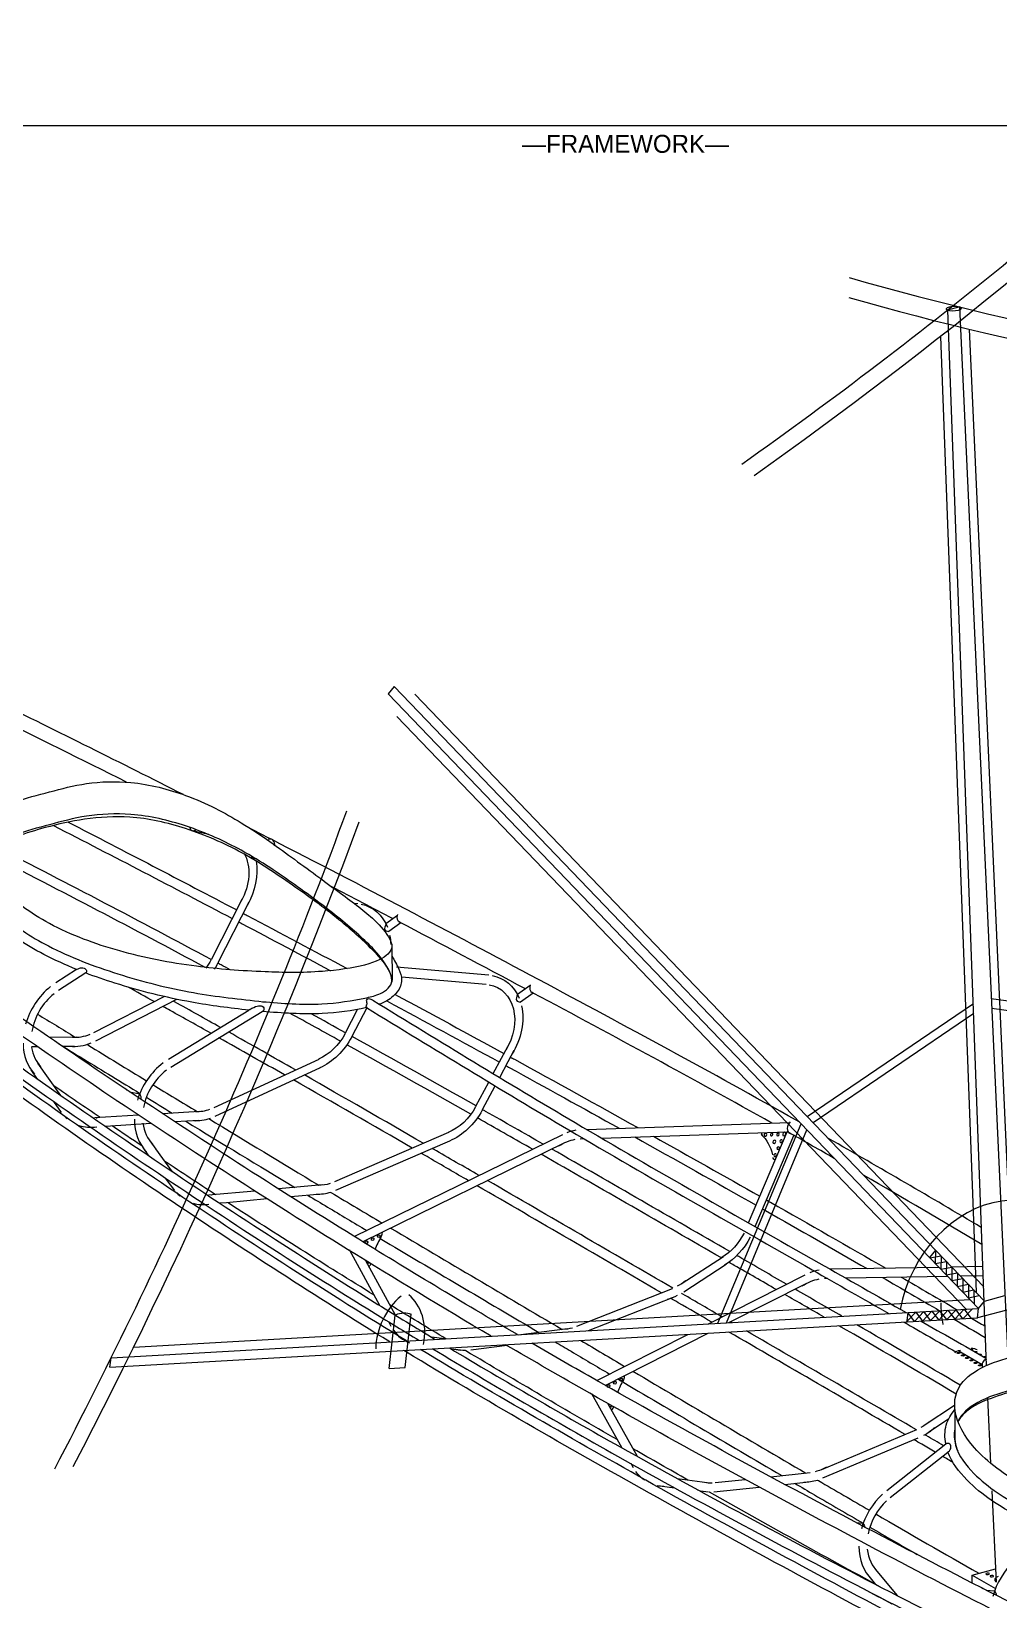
# Model space of a CAD drawing. Header units: inches. Extents: x -62.5 to -21, y 15.6 to 48.4.
# Drawn here: x -52.53 to -39.08, y 26.56 to 48.37 of the extents above; entities that cross this region are included whole.
import ezdxf

# ---------------------------------------------------------------- set-up
doc = ezdxf.new("R2010")
doc.units = ezdxf.units.IN
doc.header["$MEASUREMENT"] = 0
for name, color, linetype in [('Format', 7, 'Continuous'), ('Hatchways', 7, 'Continuous'), ('Layer1', 7, 'Continuous'), ('Partner', 7, 'Continuous'), ('Sail', 7, 'Continuous'), ('Station 3', 7, 'Continuous'), ('Station 3.5', 7, 'Continuous'), ('Station 4', 7, 'Continuous'), ('Station 5', 7, 'Continuous'), ('Station 6', 7, 'Continuous'), ('Station 7', 7, 'Continuous'), ('Station 7.5', 7, 'Continuous'), ('Stringers', 7, 'Continuous')]:
    doc.layers.add(name, color=color, linetype=linetype)

msp = doc.modelspace()

# ---------------------------------------------------------------- linework, layer by layer
at = {"layer": 'Format', "color": 7, "lineweight": 9}
msp.add_line((-62.525, 47.062), (-21.025, 47.062), dxfattribs=at)
at = {"layer": 'Hatchways', "color": 7, "lineweight": 9}
for points, knots in [([(-52.276, 37.793), (-52.442, 37.75), (-52.784, 37.662), (-53.205, 37.399), (-53.289, 36.958), (-52.971, 36.416), (-52.267, 35.905), (-51.323, 35.56), (-50.325, 35.357), (-49.375, 35.287), (-48.597, 35.27), (-47.837, 35.371), (-47.48, 35.563), (-47.538, 35.769), (-47.757, 36.031), (-48.216, 36.375), (-48.813, 36.811), (-49.509, 37.324), (-50.292, 37.744), (-51.092, 37.954), (-51.768, 37.928), (-52.11, 37.838), (-52.276, 37.793)], [0, 0, 0, 0, 0.030416, 0.06271, 0.103132, 0.153648, 0.219187, 0.293811, 0.366807, 0.425735, 0.469548, 0.5, 0.530452, 0.574265, 0.633193, 0.706189, 0.780813, 0.846352, 0.896868, 0.93729, 0.969584, 1, 1, 1, 1]), ([(-52.276, 37.336), (-52.442, 37.293), (-52.783, 37.205), (-53.088, 37.023), (-53.177, 36.888), (-53.196, 36.851)], [0, 0, 0, 0, 0.408149, 0.841074, 1, 1, 1, 1]), ([(-47.521, 35.132), (-47.51, 35.184), (-47.558, 35.346), (-47.757, 35.613), (-48.217, 36.023), (-48.813, 36.469), (-49.507, 36.948), (-50.293, 37.318), (-51.093, 37.51), (-51.768, 37.475), (-52.11, 37.381), (-52.276, 37.336)], [0, 0, 0, 0, 0.060996, 0.190641, 0.351467, 0.516491, 0.661183, 0.772253, 0.861356, 0.932722, 1, 1, 1, 1]), ([(-38.728, 29.979), (-38.894, 29.936), (-39.236, 29.847), (-39.657, 29.585), (-39.741, 29.143), (-39.422, 28.602), (-38.718, 28.091), (-37.775, 27.745), (-36.777, 27.543), (-35.827, 27.473), (-35.048, 27.455), (-34.288, 27.556), (-33.932, 27.748), (-33.99, 27.955), (-34.209, 28.216), (-34.668, 28.56), (-35.265, 28.997), (-35.961, 29.51), (-36.744, 29.93), (-37.544, 30.139), (-38.22, 30.114), (-38.562, 30.023), (-38.728, 29.979)], [0, 0, 0, 0, 0.030416, 0.06271, 0.103132, 0.153648, 0.219187, 0.293811, 0.366807, 0.425735, 0.469548, 0.5, 0.530452, 0.574265, 0.633193, 0.706189, 0.780813, 0.846352, 0.896868, 0.93729, 0.969584, 1, 1, 1, 1]), ([(-38.728, 29.521), (-38.894, 29.478), (-39.235, 29.39), (-39.54, 29.209), (-39.629, 29.074), (-39.647, 29.037)], [0, 0, 0, 0, 0.408149, 0.841074, 1, 1, 1, 1]), ([(-39.689, 28.89), (-39.694, 28.845), (-39.691, 28.756), (-39.666, 28.668), (-39.649, 28.626)], [0, 0, 0, 0, 0.505359, 1, 1, 1, 1])]:
    msp.add_open_spline(points, degree=3, knots=knots, dxfattribs=at)
at = {"layer": 'Layer1', "color": 7, "lineweight": 9}
for p, q in [((-47.518, 35.632), (-47.514, 35.174)), ((-49.491, 34.767), (-49.504, 34.758)), ((-49.304, 34.749), (-49.317, 34.74)), ((-39.689, 29.199), (-39.689, 28.786))]:
    msp.add_line(p, q, dxfattribs=at)
for points, knots in [([(-49.315, 34.875), (-49.041, 34.853), (-48.557, 34.812), (-48.001, 34.899), (-47.666, 34.975), (-47.483, 35.118), (-47.569, 35.364), (-47.813, 35.634), (-48.256, 36.034), (-48.876, 36.485), (-49.579, 36.961), (-50.357, 37.301), (-51.105, 37.471), (-51.77, 37.431), (-52.292, 37.313), (-52.726, 37.184), (-53.03, 37.052), (-53.164, 36.905), (-53.196, 36.851)], [0, 0, 0, 0, 0.097022, 0.171264, 0.194705, 0.222527, 0.236109, 0.279768, 0.351711, 0.445931, 0.550603, 0.650898, 0.744372, 0.818345, 0.884223, 0.933179, 0.978216, 1, 1, 1, 1]), ([(-53.237, 36.746), (-53.254, 36.674), (-53.232, 36.431), (-52.907, 36.014), (-52.244, 35.59), (-51.318, 35.238), (-50.313, 34.983), (-49.63, 34.91), (-49.306, 34.875)], [0, 0, 0, 0, 0.048206, 0.149574, 0.329344, 0.554584, 0.78897, 1, 1, 1, 1]), ([(-51.901, 35.324), (-52.056, 35.386), (-52.473, 35.576), (-52.994, 35.911), (-53.278, 36.278), (-53.333, 36.426)], [0, 0, 0, 0, 0.271944, 0.745787, 1, 1, 1, 1]), ([(-51.901, 35.324), (-51.888, 35.331), (-51.856, 35.347), (-51.801, 35.352), (-51.763, 35.319), (-51.762, 35.289), (-51.77, 35.279), (-51.774, 35.274)], [0, 0, 0, 0, 0.239514, 0.560008, 0.800755, 0.905624, 1, 1, 1, 1]), ([(-47.519, 35.507), (-47.481, 35.451), (-47.422, 35.346), (-47.36, 35.171), (-47.438, 34.988), (-47.571, 34.888), (-47.665, 34.849), (-47.692, 34.84)], [0, 0, 0, 0, 0.243355, 0.425154, 0.635958, 0.898523, 1, 1, 1, 1]), ([(-49.504, 34.758), (-49.771, 34.785), (-50.4, 34.868), (-51.156, 35.057), (-51.64, 35.223), (-51.774, 35.274)], [0, 0, 0, 0, 0.343968, 0.815976, 1, 1, 1, 1]), ([(-47.782, 34.895), (-47.835, 34.927), (-47.883, 34.908), (-47.868, 34.869), (-47.862, 34.836), (-47.891, 34.806), (-47.864, 34.79)], [0, 0, 0, 0, 0.431002, 0.590163, 0.717964, 1, 1, 1, 1]), ([(-49.491, 34.767), (-49.415, 34.815), (-49.325, 34.834), (-49.287, 34.786), (-49.304, 34.749)], [0, 0, 0, 0, 0.634019, 1, 1, 1, 1]), ([(-47.868, 34.792), (-48.071, 34.747), (-48.554, 34.683), (-49.041, 34.715), (-49.318, 34.74), (-49.319, 34.74)], [0, 0, 0, 0, 0.426811, 0.998575, 1, 1, 1, 1]), ([(-34.12, 27.655), (-34.15, 27.69), (-34.322, 27.871), (-34.708, 28.219), (-35.327, 28.67), (-36.031, 29.147), (-36.809, 29.487), (-37.557, 29.657), (-38.222, 29.617), (-38.744, 29.498), (-39.178, 29.37), (-39.482, 29.238), (-39.616, 29.09), (-39.647, 29.037)], [0, 0, 0, 0, 0.022418, 0.120067, 0.247955, 0.390026, 0.526159, 0.653032, 0.753438, 0.842854, 0.909303, 0.970433, 1, 1, 1, 1]), ([(-39.816, 28.724), (-39.832, 28.812), (-39.832, 28.988), (-39.742, 29.138), (-39.688, 29.201)], [0, 0, 0, 0, 0.517015, 1, 1, 1, 1]), ([(-39.689, 28.932), (-39.705, 28.86), (-39.684, 28.616), (-39.358, 28.2), (-38.696, 27.775), (-37.77, 27.423), (-36.765, 27.168), (-36.081, 27.095), (-35.758, 27.06)], [0, 0, 0, 0, 0.048206, 0.149574, 0.329344, 0.554584, 0.78897, 1, 1, 1, 1]), ([(-38.352, 27.509), (-38.507, 27.572), (-38.925, 27.761), (-39.447, 28.097), (-39.731, 28.465), (-39.785, 28.612)], [0, 0, 0, 0, 0.272026, 0.74545, 1, 1, 1, 1])]:
    msp.add_open_spline(points, degree=3, knots=knots, dxfattribs=at)
at = {"layer": 'Partner', "color": 7, "lineweight": 9}
msp.add_line((-39.311, 29.826), (-39.642, 30.019), dxfattribs=at)
at = {"layer": 'Partner', "color": 7, "lineweight": 9, "extrusion": (0, 0, -1)}
for centre, major_axis, start_param, end_param in [((-32.088, 30.648), (-7.791, 0), 6.196607, 6.295933), ((-39.462, 30.036), (-0.0213, 0), 1.172335, 4.578732), ((-39.47, 30.014), (0.107, 0), 4.790335, 5.707427), ((-39.402, 30.002), (-0.0213, 0), 1.219822, 4.531269), ((-39.343, 29.967), (-0.0213, 0), 1.267063, 4.484045), ((-39.283, 29.932), (-0.0213, 0), 1.314182, 4.436938)]:
    msp.add_ellipse(centre, major_axis=major_axis, ratio=0.391424, start_param=start_param, end_param=end_param, dxfattribs=at)
at = {"layer": 'Partner', "color": 7, "lineweight": 9}
for centre, major_axis, end_param in [((-39.583, 29.985), (-0.107, 0), 6.220657), ((-39.638, 29.99), (0.0213, 0), 11.252189), ((-39.579, 29.955), (0.0213, 0), 11.252189), ((-39.519, 29.921), (0.0213, 0), 11.252189), ((-39.46, 29.886), (0.0213, 0), 11.252189), ((-39.4, 29.851), (0.0213, 0), 11.252189), ((-39.341, 29.817), (0.0213, 0), 11.252189)]:
    msp.add_ellipse(centre, major_axis=major_axis, ratio=0.391424, start_param=4.969004, end_param=end_param, dxfattribs=at)
at = {"layer": 'Sail', "color": 7, "lineweight": 9}
for p, q in [((-39.62, 44.537), (-39.789, 44.492)), ((-38.946, 29.921), (-39.62, 44.537)), ((-39.789, 44.492), (-39.253, 29.813)), ((-39.889, 44.125), (-39.395, 30.835)), ((-39.492, 44.23), (-38.89, 30.968)), ((-47.484, 39.259), (-47.567, 39.155)), ((-47.567, 39.155), (-39.36, 30.608)), ((-47.484, 39.259), (-39.277, 30.712)), ((-47.2, 39.154), (-39.284, 30.911)), ((-47.449, 38.841), (-39.534, 30.598)), ((-36.792, 34.579), (-39.183, 34.917)), ((-41.742, 33.28), (-39.431, 34.852)), ((-41.661, 33.195), (-39.425, 34.716)), ((-36.865, 34.454), (-39.177, 34.781)), ((-42.983, 30.402), (-41.825, 33.175)), ((-42.865, 30.409), (-41.745, 33.091)), ((-39.957, 31.421), (-40.04, 31.316)), ((-39.957, 31.421), (-39.961, 31.234)), ((-40.037, 31.313), (-39.881, 31.341)), ((-39.961, 31.234), (-39.805, 31.262)), ((-39.881, 31.341), (-39.885, 31.154)), ((-39.805, 31.262), (-39.808, 31.075)), ((-39.885, 31.154), (-39.729, 31.183)), ((-39.808, 31.075), (-39.653, 31.104)), ((-39.729, 31.183), (-39.732, 30.995)), ((-39.732, 30.995), (-39.577, 31.025)), ((-39.653, 31.104), (-39.655, 30.915)), ((-39.577, 31.025), (-39.578, 30.835)), ((-39.655, 30.915), (-39.501, 30.946)), ((-39.578, 30.835), (-39.425, 30.867)), ((-39.501, 30.946), (-39.5, 30.754)), ((-39.5, 30.754), (-39.349, 30.787)), ((-39.425, 30.867), (-39.421, 30.672)), ((-39.277, 30.712), (-38.995, 30.787)), ((-51.422, 29.922), (-39.36, 30.608)), ((-51.111, 30.07), (-39.478, 30.731)), ((-40.361, 30.421), (-40.233, 30.558)), ((-40.345, 30.552), (-40.358, 30.437)), ((-40.249, 30.428), (-40.345, 30.552)), ((-40.121, 30.565), (-40.249, 30.428)), ((-40.233, 30.558), (-40.137, 30.434)), ((-40.137, 30.434), (-40.009, 30.571)), ((-40.026, 30.44), (-40.121, 30.565)), ((-39.897, 30.577), (-40.026, 30.44)), ((-40.009, 30.571), (-39.914, 30.447)), ((-39.914, 30.447), (-39.785, 30.584)), ((-39.802, 30.453), (-39.897, 30.577)), ((-39.673, 30.59), (-39.802, 30.453)), ((-39.785, 30.584), (-39.69, 30.459)), ((-39.69, 30.459), (-39.56, 30.597)), ((-39.578, 30.466), (-39.673, 30.59)), ((-39.446, 30.603), (-39.578, 30.466)), ((-39.56, 30.597), (-39.465, 30.472)), ((-39.375, 30.477), (-39.36, 30.608)), ((-38.88, 30.607), (-39.375, 30.477)), ((-39.36, 30.608), (-39.277, 30.712)), ((-51.437, 29.792), (-39.375, 30.477)), ((-47.555, 29.775), (-47.471, 30.514)), ((-47.332, 29.788), (-47.248, 30.527)), ((-51.437, 29.792), (-51.422, 29.922)), ((-47.555, 29.775), (-47.332, 29.788)), ((-39.234, 29.366), (-39.192, 28.455)), ((-39.174, 28.074), (-39.116, 26.804)), ((-39.447, 26.901), (-39.124, 26.986)), ((-39.447, 26.789), (-39.447, 26.901)), ((-39.447, 26.901), (-39.124, 26.713))]:
    msp.add_line(p, q, dxfattribs=at)
at = {"layer": 'Sail', "color": 7, "lineweight": 9, "extrusion": (0, 0, -1)}
for centre, major_axis, ratio, start_param, end_param in [((-63.142, 91.823), (-26.181, -55.903), 0.789794, 5.175005, 5.337348), ((-63.057, 91.603), (-26.181, -55.903), 0.789794, 5.176467, 5.335506), ((-94.839, 52.125), (-26.181, -55.903), 0.789794, 4.605594, 4.767936), ((-94.639, 52.048), (-26.181, -55.903), 0.789794, 4.606907, 4.765946), ((-39.234, 26.919), (0.0254, 0), 0.391424, 4.455774253258398, 10.73895956043798), ((-39.175, 26.885), (0.0254, 0), 0.391424, 4.455774253258398, 10.73895956043798)]:
    msp.add_ellipse(centre, major_axis=major_axis, ratio=ratio, start_param=start_param, end_param=end_param, dxfattribs=at)
at = {"layer": 'Sail', "color": 7, "lineweight": 9}
for centre, major_axis, ratio, start_param, end_param in [((-20.634, 102.977), (-26.181, -55.903), 0.789794, 0.123872, 0.286214), ((-20.7, 102.717), (-26.181, -55.903), 0.789794, 0.125188, 0.284228), ((-39.704, 44.514), (0.102, 0.004), 0.337152, 0.215345, 6.49853), ((-39.127, 30.542), (0.69, 1.473), 0.789794, 5.326238, 8.174776), ((-47.066, 30.17), (-0.345, -0.736), 0.789794, 4.176803, 5.224001), ((-47.736, 30.132), (0.345, 0.736), 0.789794, 5.037018, 6.084216), ((-47.401, 30.151), (0.172, 0.368), 0.789794, 0.049757, 0.729431), ((-38.967, 26.835), (0.169, 0), 0.391424, 2.348387, 3.567874)]:
    msp.add_ellipse(centre, major_axis=major_axis, ratio=ratio, start_param=start_param, end_param=end_param, dxfattribs=at)
at = {"layer": 'Station 3', "color": 7, "lineweight": 9}
for p, q in [((-50.063, 37.199), (-50.293, 37.253)), ((-49.409, 36.863), (-49.412, 36.861)), ((-50.027, 35.462), (-49.599, 36.3)), ((-49.933, 35.419), (-49.502, 36.262)), ((-49.588, 36.094), (-49.504, 36.256)), ((-51.659, 34.446), (-50.683, 34.946)), ((-51.634, 34.331), (-50.508, 34.908)), ((-52.442, 34.247), (-52.527, 34.246)), ((-51.907, 34.382), (-52.277, 34.377)), ((-51.931, 34.253), (-52.094, 34.251))]:
    msp.add_line(p, q, dxfattribs=at)
for centre, major_axis, start_param, end_param in [((-50.27, 37.316), (-0.0342, -0.0585), 5.418287, 7.496694), ((-49.231, 37.039), (0.0514, 0.088), 5.163393, 7.027282), ((-51.783, 35.022), (-0.41, -0.702), 0.337699, 0.781076), ((-51.783, 35.022), (-0.342, -0.585), 0.337699, 0.781076), ((-39.8, 28.667), (0.0342, 0.0585), 3.958441, 7.237368)]:
    msp.add_ellipse(centre, major_axis=major_axis, ratio=0.764351, start_param=start_param, end_param=end_param, dxfattribs=at)
at = {"layer": 'Station 3', "color": 7, "lineweight": 9, "extrusion": (0, 0, -1)}
for centre, major_axis, ratio, start_param, end_param in [((-50.069, 36.518), (0.342, 0.585), 0.764202, 0.42804, 1.551339), ((-50.069, 36.518), (0.41, 0.702), 0.764217, 0.735437, 1.551352), ((-50.498, 35.68), (-0.342, -0.585), 0.764351, 4.656724, 4.850851), ((-50.498, 35.68), (-0.41, -0.702), 0.764351, 4.656724, 4.771095)]:
    msp.add_ellipse(centre, major_axis=major_axis, ratio=ratio, start_param=start_param, end_param=end_param, dxfattribs=at)
at = {"layer": 'Station 3', "color": 7, "lineweight": 9}
msp.add_open_spline([(-49.468, 36.898), (-49.468, 36.896), (-49.463, 36.874), (-49.436, 36.867), (-49.411, 36.861)], degree=3, knots=[0, 0, 0, 0, 0.096461, 1, 1, 1, 1], dxfattribs=at)
at = {"layer": 'Station 3.5', "color": 7, "lineweight": 9}
for p, q in [((-48.047, 36.247), (-47.99, 36.24)), ((-47.438, 36.075), (-47.599, 35.956)), ((-47.393, 35.972), (-47.559, 35.85)), ((-51.901, 35.324), (-52.19, 35.138)), ((-51.774, 35.274), (-52.154, 35.029)), ((-48.162, 34.442), (-47.993, 34.766)), ((-48.068, 34.397), (-47.862, 34.793)), ((-49.99, 33.402), (-48.53, 34.077)), ((-52.442, 33.798), (-52.533, 33.925)), ((-52.119, 33.571), (-52.439, 34.019)), ((-49.972, 33.284), (-48.51, 33.96)), ((-52.112, 33.336), (-52.219, 33.487)), ((-51.039, 33.297), (-51.65, 33.259)), ((-50.864, 33.181), (-51.498, 33.141)), ((-50.19, 33.349), (-50.707, 33.317)), ((-50.208, 33.222), (-50.531, 33.202))]:
    msp.add_line(p, q, dxfattribs=at)
at = {"layer": 'Station 3.5', "color": 7, "lineweight": 9, "extrusion": (0, 0, -1)}
for centre, major_axis, ratio, start_param, end_param in [((-48.209, 35.475), (0.41, 0.702), 0.76477, 6.033334, 6.830013), ((-47.358, 36.066), (0.0514, 0.088), 0.764351, 3.048977, 4.503758), ((-48.209, 35.475), (0.41, 0.702), 0.76477, 0.71287, 0.892261), ((-48.209, 35.475), (0.342, 0.585), 0.764801, 1.22133, 1.225296), ((-48.63, 34.665), (-0.341, -0.586), 0.763896, 4.66414, 5.467877), ((-48.63, 34.664), (-0.409, -0.702), 0.763932, 4.663994, 5.467732)]:
    msp.add_ellipse(centre, major_axis=major_axis, ratio=ratio, start_param=start_param, end_param=end_param, dxfattribs=at)
at = {"layer": 'Station 3.5', "color": 7, "lineweight": 9}
for centre, major_axis, ratio, start_param, end_param in [((-51.971, 34.488), (-0.409, -0.702), 0.763961, 4.241113, 5.037212), ((-51.971, 34.488), (-0.341, -0.585), 0.763973, 4.241051, 5.173818), ((-51.971, 34.488), (-0.409, -0.702), 0.763961, 5.381564, 6.069339), ((-51.971, 34.488), (-0.341, -0.585), 0.763973, 5.529712, 6.069276), ((-50.09, 33.989), (-0.342, -0.585), 0.763911, 0.373987, 0.731612), ((-51.55, 33.898), (-0.41, -0.702), 0.764871, 6.027219, 6.139591), ((-51.55, 33.898), (-0.41, -0.702), 0.764871, 0.163183, 0.547771), ((-51.55, 33.898), (-0.342, -0.585), 0.764978, 0.514793, 0.547748), ((-50.09, 33.989), (-0.41, -0.702), 0.764351, 0.376066, 0.727078)]:
    msp.add_ellipse(centre, major_axis=major_axis, ratio=ratio, start_param=start_param, end_param=end_param, dxfattribs=at)
msp.add_open_spline([(-47.599, 35.956), (-47.611, 35.926), (-47.635, 35.865), (-47.584, 35.855), (-47.559, 35.85)], degree=3, dxfattribs=at)
at = {"layer": 'Station 4', "color": 7, "lineweight": 9}
for p, q in [((-46.17, 35.243), (-47.452, 35.353)), ((-46.204, 35.116), (-47.384, 35.217)), ((-45.596, 35.099), (-45.77, 34.973)), ((-45.553, 34.995), (-45.728, 34.868)), ((-50.623, 34.075), (-49.504, 34.758)), ((-50.589, 33.965), (-49.319, 34.74)), ((-45.909, 34.245), (-45.995, 34.084)), ((-46.107, 33.874), (-45.992, 34.089)), ((-46.018, 33.82), (-45.899, 34.042)), ((-45.899, 34.042), (-45.816, 34.199)), ((-51.166, 33.623), (-51.023, 33.594)), ((-46.349, 33.421), (-46.169, 33.757)), ((-46.256, 33.374), (-46.08, 33.703)), ((-50.884, 32.94), (-50.798, 32.823)), ((-48.311, 32.373), (-46.727, 33.058)), ((-46.978, 32.823), (-46.71, 32.94)), ((-50.894, 32.732), (-50.977, 32.845)), ((-50.891, 32.728), (-50.894, 32.732)), ((-50.565, 32.509), (-50.801, 32.827)), ((-48.294, 32.254), (-46.978, 32.823)), ((-50.537, 32.251), (-50.664, 32.422)), ((-48.482, 32.328), (-49.095, 32.271)), ((-49.422, 32.241), (-50.066, 32.182)), ((-49.815, 32.079), (-49.907, 32.071)), ((-49.249, 32.131), (-49.815, 32.079)), ((-48.499, 32.2), (-48.921, 32.161))]:
    msp.add_line(p, q, dxfattribs=at)
at = {"layer": 'Station 4', "color": 7, "lineweight": 9, "extrusion": (0, 0, -1)}
for centre, major_axis, ratio, start_param, end_param in [((-46.372, 34.477), (0.41, 0.702), 0.76429, 6.012787, 6.810638), ((-46.372, 34.477), (0.342, 0.585), 0.764283, 6.012782, 7.881408), ((-46.372, 34.477), (0.41, 0.702), 0.76429, 0.694334, 1.598228), ((-46.812, 33.652), (-0.342, -0.585), 0.764351, 4.674074, 5.489978), ((-46.812, 33.652), (-0.41, -0.702), 0.764351, 4.674074, 5.489978)]:
    msp.add_ellipse(centre, major_axis=major_axis, ratio=ratio, start_param=start_param, end_param=end_param, dxfattribs=at)
at = {"layer": 'Station 4', "color": 7, "lineweight": 9}
for centre, major_axis, ratio, start_param, end_param in [((-45.516, 35.089), (0.0514, 0.088), 0.764351, 1.768894, 3.223671), ((-50.421, 33.414), (-0.41, -0.702), 0.764378, 4.218225, 5.016079), ((-50.421, 33.414), (-0.342, -0.585), 0.764375, 4.218241, 5.148988), ((-51.277, 33.578), (-0.0514, -0.088), 0.764351, 2.750694, 3.189946), ((-51.277, 33.578), (-0.0514, -0.088), 0.764351, 6.014655, 6.20882), ((-50.421, 33.414), (-0.41, -0.702), 0.764378, 5.360098, 6.086851), ((-50.421, 33.414), (-0.342, -0.585), 0.764375, 5.495432, 6.086867), ((-48.397, 32.966), (-0.342, -0.585), 0.764351, 0.395285, 0.70061), ((-49.981, 32.821), (-0.41, -0.702), 0.764351, 6.038111, 6.136258), ((-49.981, 32.821), (-0.41, -0.702), 0.764351, 0.194444, 0.530242), ((-49.981, 32.821), (-0.342, -0.585), 0.764351, 0.556754, 0.57083), ((-48.397, 32.966), (-0.41, -0.702), 0.764351, 0.395285, 0.70061)]:
    msp.add_ellipse(centre, major_axis=major_axis, ratio=ratio, start_param=start_param, end_param=end_param, dxfattribs=at)
msp.add_open_spline([(-45.77, 34.973), (-45.781, 34.942), (-45.803, 34.881), (-45.752, 34.873), (-45.726, 34.869)], degree=3, dxfattribs=at)
msp.add_open_spline([(-51.023, 33.594), (-51.012, 33.569), (-51, 33.543), (-51.009, 33.52), (-51.01, 33.519)], degree=3, knots=[0, 0, 0, 0, 0.932476, 1, 1, 1, 1], dxfattribs=at)
at = {"layer": 'Station 5', "color": 7, "lineweight": 9}
for p, q in [((-44.808, 33.099), (-41.986, 33.196)), ((-45.146, 33.025), (-48.035, 31.608)), ((-44.897, 32.968), (-44.849, 32.97)), ((-44.603, 32.978), (-42.02, 33.067)), ((-42.556, 31.8), (-42.02, 33.067)), ((-42.465, 31.748), (-41.928, 33.016)), ((-42.02, 33.067), (-42.012, 33.074)), ((-45.124, 32.909), (-47.922, 31.536)), ((-47.684, 30.648), (-48.106, 31.424)), ((-47.465, 30.513), (-47.878, 31.272)), ((-43.495, 30.949), (-42.906, 31.332)), ((-43.458, 30.841), (-42.869, 31.224)), ((-44.943, 30.362), (-43.614, 30.887)), ((-44.782, 30.3), (-43.6, 30.767)), ((-47.526, 30.359), (-47.56, 30.421)), ((-45.077, 30.327), (-45.762, 30.238)), ((-46.784, 30.186), (-46.965, 30.209)), ((-46.563, 30.026), (-46.687, 30.042)), ((-45.914, 30.093), (-46.42, 30.027))]:
    msp.add_line(p, q, dxfattribs=at)
for centre, major_axis, start_param, end_param in [((-41.935, 33.134), (0.0514, 0.088), 1.16894, 3.249772), ((-45.01, 32.33), (0.409, 0.7), 0.575842, 0.759734), ((-47.698, 31.614), (0.0108, 0.0184), 5.240879, 11.524064), ((-47.705, 31.643), (0.0342, 0.0585), 4.682284, 5.576959), ((-47.871, 31.529), (0.0108, 0.0184), 5.240879, 11.524064), ((-47.784, 31.572), (0.0108, 0.0184), 5.240879, 11.524064), ((-47.141, 31.274), (-0.41, -0.702), 4.682284, 4.934338), ((-47.834, 31.259), (0.0108, 0.0184), 2.00137, 3.999048), ((-47.86, 31.239), (0.0342, 0.0585), 4.372855, 5.071806), ((-43.681, 31.489), (-0.41, -0.702), 0.639463, 0.856684), ((-45.01, 30.963), (-0.342, -0.585), 0.423601, 0.662344), ((-46.929, 30.865), (-0.41, -0.702), 5.943565, 6.400715)]:
    msp.add_ellipse(centre, major_axis=major_axis, ratio=0.764351, start_param=start_param, end_param=end_param, dxfattribs=at)
at = {"layer": 'Station 5', "color": 7, "lineweight": 9, "extrusion": (0, 0, -1)}
for centre, major_axis, start_param, end_param in [((-45.01, 32.328), (0.342, 0.585), 5.298769, 5.704684), ((-42.879, 32.392), (0.41, 0.702), 0.174547, 0.675722), ((-42.316, 33.057), (-0.0342, -0.0585), 0.174547, 1.069222), ((-42.323, 33.025), (0.0108, 0.0184), 4.183899346466894, 10.46708465364648), ((-42.236, 33.028), (0.0108, 0.0184), 4.183899346466894, 10.46708465364648), ((-42.2, 32.926), (0.0129, 0.0221), 4.183899346466924, 10.46708465364651), ((-42.149, 33.031), (0.0108, 0.0184), 4.183899346466939, 10.46708465364653), ((-42.104, 32.936), (0.0108, 0.0184), 4.183899346466894, 10.46708465364648), ((-42.062, 33.034), (0.0129, 0.0221), 4.183899346466887, 10.46708465364647), ((-42.187, 32.741), (0.0108, 0.0184), 4.183899346466894, 10.46708465364648), ((-42.145, 32.838), (0.0108, 0.0184), 4.183899346466939, 10.46708465364653), ((-42.161, 32.734), (-0.0342, -0.0585), 6.15523, 7.049905), ((-43.092, 31.872), (-0.342, -0.585), 4.638072, 5.333058), ((-43.092, 31.872), (-0.41, -0.702), 4.655609, 5.333082), ((-43.681, 31.489), (-0.342, -0.585), 5.178289, 5.39551), ((-46.34, 30.791), (-0.41, -0.702), 5.859584, 6.076805)]:
    msp.add_ellipse(centre, major_axis=major_axis, ratio=0.764351, start_param=start_param, end_param=end_param, dxfattribs=at)
at = {"layer": 'Station 6', "color": 7, "lineweight": 9}
for p, q in [((-39.304, 31.191), (-39.73, 31.184)), ((-43.114, 30.395), (-41.769, 31.076)), ((-41.462, 31.025), (-41.503, 31.025)), ((-39.91, 31.18), (-41.42, 31.153)), ((-39.79, 31.055), (-41.204, 31.03)), ((-39.299, 31.064), (-39.609, 31.059)), ((-42.831, 30.411), (-41.745, 30.961)), ((-44.667, 29.607), (-43.402, 30.248)), ((-44.55, 29.539), (-43.119, 30.264)), ((-44.313, 28.667), (-44.736, 29.422)), ((-44.1, 28.548), (-44.513, 29.286)), ((-39.692, 29.257), (-40.114, 28.979)), ((-39.777, 29.069), (-40.052, 28.888)), ((-40.224, 28.921), (-41.545, 28.366)), ((-40.206, 28.803), (-41.529, 28.247)), ((-44.159, 28.392), (-44.192, 28.45)), ((-43.793, 28.142), (-43.587, 28.114)), ((-43.548, 28.242), (-43.134, 28.187)), ((-43.024, 28.186), (-42.606, 28.23)), ((-42.25, 28.267), (-41.703, 28.325)), ((-42.054, 28.162), (-41.719, 28.197)), ((-43.23, 28.068), (-43.196, 28.063)), ((-43.042, 28.058), (-42.411, 28.124))]:
    msp.add_line(p, q, dxfattribs=at)
at = {"layer": 'Station 6', "color": 7, "lineweight": 9, "extrusion": (0, 0, -1)}
for centre, major_axis, start_param, end_param in [((-41.624, 30.384), (0.342, 0.585), 5.285656, 5.719844), ((-40.303, 29.517), (-0.342, -0.585), 5.173881, 5.374365), ((-41.624, 28.963), (-0.342, -0.585), 5.357215, 5.639527), ((-42.947, 28.824), (-0.41, -0.702), 5.878156, 6.113853)]:
    msp.add_ellipse(centre, major_axis=major_axis, ratio=0.764351, start_param=start_param, end_param=end_param, dxfattribs=at)
at = {"layer": 'Station 6', "color": 7, "lineweight": 9}
for centre, major_axis, start_param, end_param in [((-41.624, 30.383), (0.41, 0.702), 0.582865, 0.775676), ((-44.337, 29.647), (0.0342, 0.0585), 4.69117, 5.588361), ((-44.717, 29.518), (0.0514, 0.088), 6.004099, 6.331539), ((-44.503, 29.531), (0.0108, 0.0184), 5.240879, 11.524064), ((-44.416, 29.575), (0.0108, 0.0184), 5.240879, 11.524064), ((-43.768, 29.287), (-0.41, -0.702), 4.691171, 4.934297), ((-44.33, 29.619), (0.0108, 0.0184), 5.240879, 11.524064), ((-44.463, 29.262), (0.0108, 0.0184), 1.638318, 4.418877), ((-44.488, 29.241), (0.0342, 0.0585), 4.381241, 5.278431), ((-40.301, 29.518), (0.41, 0.702), 4.067563, 4.303261), ((-43.567, 28.906), (-0.41, -0.702), 5.955724, 6.234972), ((-43.567, 28.906), (-0.41, -0.702), 0.257216, 0.40144), ((-42.945, 28.824), (-0.342, -0.585), 0.240675, 0.441159), ((-41.624, 28.963), (-0.41, -0.702), 0.40503, 0.687342)]:
    msp.add_ellipse(centre, major_axis=major_axis, ratio=0.764351, start_param=start_param, end_param=end_param, dxfattribs=at)
at = {"layer": 'Station 7', "color": 7, "lineweight": 9}
for p, q in [((-40.637, 28.078), (-39.816, 28.724)), ((-40.588, 27.977), (-39.785, 28.612)), ((-41.061, 27.632), (-40.964, 27.62)), ((-40.887, 26.886), (-40.791, 26.77)), ((-40.796, 26.984), (-40.491, 26.615))]:
    msp.add_line(p, q, dxfattribs=at)
for centre, major_axis, start_param, end_param in [((-39.254, 29.841), (0.0342, 0.0585), 0.568504, 2.761306), ((-40.347, 27.478), (-0.41, -0.702), 4.337542, 5.046467), ((-40.347, 27.477), (-0.342, -0.585), 4.337542, 5.140574), ((-40.347, 27.478), (-0.41, -0.702), 5.359776, 6.111217), ((-40.347, 27.477), (-0.342, -0.585), 5.476679, 6.111217)]:
    msp.add_ellipse(centre, major_axis=major_axis, ratio=0.764351, start_param=start_param, end_param=end_param, dxfattribs=at)
msp.add_open_spline([(-40.964, 27.62), (-40.955, 27.603), (-40.945, 27.586), (-40.943, 27.569)], degree=3, dxfattribs=at)
at = {"layer": 'Station 7.5', "color": 7, "lineweight": 9}
msp.add_line((-39.254, 26.69), (-39.136, 26.681), dxfattribs=at)
for centre, major_axis, ratio, start_param, end_param in [((-38.517, 26.544), (-0.41, -0.702), 0.764301, 4.339496, 5.053409), ((-39.364, 26.634), (0.0514, 0.088), 0.764351, 6.060853, 6.342618)]:
    msp.add_ellipse(centre, major_axis=major_axis, ratio=ratio, start_param=start_param, end_param=end_param, dxfattribs=at)
msp.add_open_spline([(-39.136, 26.681), (-39.124, 26.66), (-39.112, 26.639), (-39.114, 26.619)], degree=3, dxfattribs=at)
at = {"layer": 'Stringers', "color": 7, "lineweight": 9}
for points, knots in [([(-50.415, 37.755), (-51.279, 38.191), (-53.44, 39.266), (-55.707, 40.38), (-57.082, 41.055), (-57.143, 41.085)], [0, 0, 0, 0, 0.392784, 0.972718, 1, 1, 1, 1]), ([(-46.136, 30.223), (-46.813, 30.622), (-48.591, 31.697), (-51.347, 33.476), (-54.408, 35.608), (-57.338, 37.764), (-59.385, 39.381), (-60.495, 40.252), (-60.66, 40.382)], [0, 0, 0, 0, 0.125196, 0.334169, 0.543436, 0.753101, 0.96314, 1, 1, 1, 1]), ([(-45.772, 30.244), (-46.545, 30.696), (-48.417, 31.824), (-51.26, 33.66), (-54.321, 35.791), (-57.25, 37.947), (-59.133, 39.434), (-60.076, 40.175)], [0, 0, 0, 0, 0.145097, 0.3583, 0.571801, 0.78571, 1, 1, 1, 1]), ([(-60.029, 39.745), (-59.902, 39.634), (-58.87, 38.739), (-56.921, 37.072), (-54.531, 35.155), (-52.52, 33.688), (-50.447, 32.262), (-48.649, 31.088), (-47.346, 30.289), (-47.143, 30.166)], [0, 0, 0, 0, 0.03262, 0.26483, 0.496375, 0.611856, 0.727182, 0.957605, 1, 1, 1, 1]), ([(-59.609, 39.541), (-59.609, 39.541), (-58.703, 38.757), (-56.882, 37.199), (-54.492, 35.282), (-52.482, 33.815), (-50.408, 32.39), (-48.55, 31.175), (-47.182, 30.34), (-46.915, 30.179)], [0, 0, 0, 0, 0, 0.236834, 0.472989, 0.59077, 0.708392, 0.943403, 1, 1, 1, 1]), ([(-47.545, 30.143), (-48.574, 30.776), (-50.668, 32.134), (-53.72, 34.265), (-56.557, 36.602), (-58.53, 38.304), (-59.519, 39.281), (-59.672, 39.435)], [0, 0, 0, 0, 0.225312, 0.46744, 0.710529, 0.954726, 1, 1, 1, 1]), ([(-47.313, 30.156), (-48.404, 30.823), (-50.56, 32.219), (-53.669, 34.389), (-55.727, 36.085), (-56.812, 37.003), (-56.977, 37.144)], [0, 0, 0, 0, 0.310707, 0.626116, 0.942777, 1, 1, 1, 1]), ([(-41.85, 33.201), (-41.865, 33.21), (-43.047, 33.876), (-45.461, 35.182), (-48.028, 36.537), (-49.382, 37.23), (-49.477, 37.279)], [0, 0, 0, 0, 0.006505, 0.484922, 0.96401, 1, 1, 1, 1]), ([(-49.583, 36.102), (-49.565, 36.093), (-49.079, 35.837), (-48.598, 35.581), (-48.139, 35.335)], [0, 0, 0, 0, 0.037539, 1, 1, 1, 1]), ([(-49.644, 35.982), (-49.629, 35.975), (-49.201, 35.749), (-48.777, 35.523), (-48.37, 35.306)], [0, 0, 0, 0, 0.035165, 1, 1, 1, 1]), ([(-49.766, 35.319), (-49.808, 35.342), (-49.865, 35.373), (-49.922, 35.403), (-49.937, 35.411)], [0, 0, 0, 0, 0.741906, 1, 1, 1, 1]), ([(-42.233, 33.187), (-43.316, 33.794), (-44.435, 34.398), (-45.569, 35.005), (-45.579, 35.009)], [0, 0, 0, 0, 0.991855, 1, 1, 1, 1]), ([(-50.032, 34.435), (-50.221, 34.541), (-50.444, 34.666), (-50.667, 34.79), (-50.701, 34.809)], [0, 0, 0, 0, 0.8491, 1, 1, 1, 1]), ([(-49.9, 34.516), (-50.112, 34.635), (-50.33, 34.758), (-50.55, 34.88), (-50.556, 34.883)], [0, 0, 0, 0, 0.971767, 1, 1, 1, 1]), ([(-47.868, 34.792), (-46.931, 34.219), (-44.865, 32.955), (-42.445, 31.586), (-40.961, 30.74), (-40.606, 30.537)], [0, 0, 0, 0, 0.387108, 0.853421, 1, 1, 1, 1]), ([(-47.782, 34.895), (-46.844, 34.321), (-44.775, 33.055), (-42.305, 31.658), (-40.77, 30.783), (-40.365, 30.551)], [0, 0, 0, 0, 0.378573, 0.835714, 1, 1, 1, 1]), ([(-52.152, 34.291), (-52.034, 34.219), (-51.657, 33.988), (-51.28, 33.758), (-51.021, 33.6)], [0, 0, 0, 0, 0.312564, 1, 1, 1, 1]), ([(-51.756, 34.282), (-51.752, 34.279), (-51.476, 34.11), (-51.2, 33.941), (-50.928, 33.775)], [0, 0, 0, 0, 0.016058, 1, 1, 1, 1]), ([(-45.867, 34.103), (-45.849, 34.094), (-45.254, 33.767), (-44.663, 33.44), (-44.096, 33.123)], [0, 0, 0, 0, 0.029528, 1, 1, 1, 1]), ([(-45.93, 33.984), (-45.915, 33.976), (-45.387, 33.686), (-44.862, 33.396), (-44.356, 33.114)], [0, 0, 0, 0, 0.028589, 1, 1, 1, 1]), ([(-45.414, 32.894), (-45.679, 33.045), (-45.96, 33.205), (-46.242, 33.365), (-46.256, 33.374)], [0, 0, 0, 0, 0.949823, 1, 1, 1, 1]), ([(-45.56, 32.822), (-45.798, 32.957), (-46.053, 33.103), (-46.31, 33.249), (-46.328, 33.259)], [0, 0, 0, 0, 0.932045, 1, 1, 1, 1]), ([(-41.365, 32.696), (-41.566, 32.811), (-41.784, 32.934), (-42.003, 33.058), (-42.02, 33.067)], [0, 0, 0, 0, 0.923749, 1, 1, 1, 1]), ([(-46.451, 32.385), (-46.634, 32.491), (-46.853, 32.618), (-47.073, 32.746), (-47.109, 32.767)], [0, 0, 0, 0, 0.835642, 1, 1, 1, 1]), ([(-46.305, 32.457), (-46.515, 32.579), (-46.732, 32.705), (-46.949, 32.83), (-46.955, 32.833)], [0, 0, 0, 0, 0.974983, 1, 1, 1, 1]), ([(-47.762, 30.793), (-48.446, 31.214), (-49.127, 31.643), (-49.798, 32.079), (-49.8, 32.08)], [0, 0, 0, 0, 0.996596, 1, 1, 1, 1]), ([(-48.685, 32.183), (-48.594, 32.128), (-48.321, 31.964), (-48.047, 31.801), (-47.865, 31.692)], [0, 0, 0, 0, 0.333042, 1, 1, 1, 1]), ([(-48.37, 32.226), (-48.366, 32.223), (-48.126, 32.079), (-47.886, 31.936), (-47.651, 31.796)], [0, 0, 0, 0, 0.01875, 1, 1, 1, 1]), ([(-42.309, 32.118), (-42.289, 32.107), (-41.73, 31.789), (-41.176, 31.472), (-40.648, 31.167)], [0, 0, 0, 0, 0.0346, 1, 1, 1, 1]), ([(-42.362, 31.993), (-42.348, 31.985), (-41.86, 31.708), (-41.376, 31.431), (-40.91, 31.162)], [0, 0, 0, 0, 0.027397, 1, 1, 1, 1]), ([(-42.172, 30.872), (-42.366, 30.983), (-42.585, 31.11), (-42.805, 31.236), (-42.83, 31.251)], [0, 0, 0, 0, 0.8879, 1, 1, 1, 1]), ([(-42.029, 30.944), (-42.25, 31.072), (-42.48, 31.205), (-42.712, 31.339), (-42.721, 31.344)], [0, 0, 0, 0, 0.962293, 1, 1, 1, 1]), ([(-42.924, 30.49), (-43.107, 30.596), (-43.296, 30.706), (-43.485, 30.816), (-43.492, 30.82)], [0, 0, 0, 0, 0.966093, 1, 1, 1, 1]), ([(-43.068, 30.418), (-43.223, 30.508), (-43.415, 30.619), (-43.606, 30.73), (-43.641, 30.751)], [0, 0, 0, 0, 0.81399, 1, 1, 1, 1]), ([(-24.934, 20.313), (-25.182, 20.398), (-26.817, 20.972), (-29.758, 22.117), (-33.722, 23.828), (-37.589, 25.595), (-41.243, 27.482), (-44.014, 28.991), (-45.548, 29.878), (-45.935, 30.104)], [0, 0, 0, 0, 0.032106, 0.214367, 0.396017, 0.577218, 0.757938, 0.938452, 1, 1, 1, 1]), ([(-24.847, 20.496), (-25.095, 20.581), (-26.73, 21.155), (-29.671, 22.3), (-33.635, 24.011), (-37.502, 25.779), (-41.156, 27.665), (-43.831, 29.122), (-45.274, 29.953), (-45.569, 30.125)], [0, 0, 0, 0, 0.032586, 0.217572, 0.401938, 0.585848, 0.76927, 0.952483, 1, 1, 1, 1]), ([(-45.248, 30.143), (-45.174, 30.1), (-44.922, 29.951), (-44.669, 29.802), (-44.491, 29.696)], [0, 0, 0, 0, 0.293938, 1, 1, 1, 1]), ([(-25.153, 19.576), (-25.17, 19.583), (-26.49, 20.083), (-29.193, 21.009), (-33.02, 22.614), (-36.825, 24.288), (-40.436, 26.116), (-43.954, 28.032), (-46.223, 29.336), (-47.34, 30.017), (-47.351, 30.024)], [0, 0, 0, 0, 0.002078, 0.169039, 0.335474, 0.501582, 0.667316, 0.832893, 0.998416, 1, 1, 1, 1]), ([(-25.212, 19.742), (-26.498, 20.227), (-29.162, 21.141), (-32.969, 22.738), (-36.774, 24.412), (-40.385, 26.241), (-43.85, 28.127), (-46.059, 29.395), (-47.118, 30.037)], [0, 0, 0, 0, 0.16666, 0.335417, 0.50384, 0.671885, 0.839771, 1, 1, 1, 1]), ([(-46.946, 30.047), (-46.107, 29.541), (-44.122, 28.389), (-41.46, 26.959), (-39.048, 25.73), (-36.591, 24.531), (-33.429, 23.098), (-29.522, 21.499), (-26.6, 20.514), (-25.057, 19.966), (-24.867, 19.899)], [0, 0, 0, 0, 0.1278, 0.296735, 0.381257, 0.465858, 0.635314, 0.805286, 0.975997, 1, 1, 1, 1]), ([(-46.718, 30.06), (-45.94, 29.593), (-44.016, 28.48), (-41.421, 27.086), (-39.009, 25.857), (-36.552, 24.658), (-33.39, 23.225), (-29.5, 21.633), (-26.789, 20.717), (-25.451, 20.246)], [0, 0, 0, 0, 0.12256, 0.29777, 0.385432, 0.473176, 0.648926, 0.825212, 1, 1, 1, 1]), ([(-44.377, 28.78), (-45.085, 29.188), (-45.79, 29.601), (-46.491, 30.021), (-46.493, 30.022)], [0, 0, 0, 0, 0.997389, 1, 1, 1, 1]), ([(-39.847, 28.7), (-39.927, 28.747), (-40.014, 28.798), (-40.101, 28.848), (-40.107, 28.852)], [0, 0, 0, 0, 0.924336, 1, 1, 1, 1]), ([(-39.961, 28.61), (-40.024, 28.647), (-40.122, 28.704), (-40.22, 28.761), (-40.255, 28.782)], [0, 0, 0, 0, 0.642731, 1, 1, 1, 1]), ([(-41.915, 28.177), (-41.823, 28.123), (-41.506, 27.937), (-41.189, 27.752), (-40.964, 27.621)], [0, 0, 0, 0, 0.289646, 1, 1, 1, 1]), ([(-41.598, 28.222), (-41.593, 28.219), (-41.353, 28.079), (-41.113, 27.939), (-40.877, 27.802)], [0, 0, 0, 0, 0.019012, 1, 1, 1, 1]), ([(-40.721, 26.734), (-41.521, 27.168), (-42.316, 27.609), (-43.104, 28.054), (-43.106, 28.055)], [0, 0, 0, 0, 0.997336, 1, 1, 1, 1])]:
    msp.add_open_spline(points, degree=3, knots=knots, dxfattribs=at)
for points in [[(-51.208, 37.929), (-51.825, 38.238), (-52.446, 38.547), (-53.11, 38.874)], [(-52.222, 37.325), (-51.383, 36.894), (-50.553, 36.462), (-49.736, 36.031)], [(-52.018, 37.372), (-51.227, 36.965), (-50.446, 36.557), (-49.675, 36.151)], [(-50.113, 35.352), (-51.098, 35.881), (-52.109, 36.41), (-53.135, 36.934)], [(-50.028, 35.46), (-51.006, 35.985), (-52.008, 36.51), (-53.025, 37.03)], [(-47.501, 36.028), (-47.783, 36.177), (-48.066, 36.325), (-48.351, 36.472)], [(-45.66, 35.053), (-46.242, 35.364), (-46.829, 35.675), (-47.42, 35.986)], [(-50.821, 34.876), (-50.942, 34.943), (-51.063, 35.01), (-51.184, 35.077)], [(-47.472, 34.977), (-46.962, 34.702), (-46.458, 34.428), (-45.958, 34.153)], [(-52.443, 34.702), (-52.269, 34.595), (-52.094, 34.488), (-51.92, 34.381)], [(-48.233, 34.327), (-48.465, 34.455), (-48.698, 34.584), (-48.932, 34.712)], [(-48.162, 34.442), (-48.32, 34.53), (-48.479, 34.618), (-48.639, 34.705)], [(-47.588, 34.886), (-47.061, 34.602), (-46.539, 34.318), (-46.021, 34.034)], [(-49.008, 33.856), (-49.311, 34.028), (-49.615, 34.201), (-49.921, 34.373)], [(-48.857, 33.926), (-49.166, 34.102), (-49.476, 34.278), (-49.789, 34.454)], [(-46.419, 33.31), (-46.987, 33.632), (-47.561, 33.954), (-48.142, 34.276)], [(-46.347, 33.425), (-46.915, 33.747), (-47.49, 34.069), (-48.071, 34.392)], [(-47.08, 32.906), (-47.626, 33.221), (-48.177, 33.539), (-48.734, 33.856)], [(-51.575, 33.263), (-51.79, 33.41), (-52.003, 33.558), (-52.215, 33.706)], [(-50.839, 33.721), (-50.635, 33.597), (-50.43, 33.472), (-50.225, 33.347)], [(-47.234, 32.839), (-47.779, 33.154), (-48.329, 33.47), (-48.885, 33.786)], [(-50.931, 33.545), (-50.811, 33.472), (-50.691, 33.399), (-50.572, 33.326)], [(-50.383, 33.211), (-49.878, 32.903), (-49.372, 32.597), (-48.867, 32.292)], [(-50.063, 33.249), (-49.553, 32.938), (-49.043, 32.63), (-48.532, 32.323)], [(-50.995, 32.87), (-51.132, 32.962), (-51.269, 33.054), (-51.405, 33.147)], [(-44.141, 32.994), (-43.573, 32.677), (-43.01, 32.36), (-42.453, 32.044)], [(-43.881, 33.003), (-43.383, 32.725), (-42.889, 32.447), (-42.4, 32.169)], [(-39.323, 31.735), (-40.02, 32.15), (-40.728, 32.563), (-41.448, 32.973)], [(-42.936, 31.312), (-43.76, 31.787), (-44.595, 32.269), (-45.441, 32.753)], [(-42.817, 31.399), (-43.632, 31.869), (-44.457, 32.346), (-45.294, 32.825)], [(-49.97, 32.191), (-50.206, 32.345), (-50.44, 32.499), (-50.673, 32.654)], [(-43.77, 30.825), (-44.616, 31.317), (-45.468, 31.815), (-46.332, 32.316)], [(-43.61, 30.889), (-44.461, 31.383), (-45.318, 31.884), (-46.186, 32.388)], [(-39.315, 31.498), (-39.855, 31.82), (-40.402, 32.142), (-40.957, 32.462)], [(-47.534, 31.727), (-46.739, 31.254), (-45.945, 30.786), (-45.15, 30.317)], [(-47.681, 31.582), (-46.944, 31.144), (-46.208, 30.71), (-45.472, 30.275)], [(-40.696, 31.039), (-40.43, 30.885), (-40.165, 30.731), (-39.901, 30.577)], [(-40.435, 31.044), (-40.174, 30.893), (-39.915, 30.742), (-39.658, 30.591)], [(-41.504, 30.486), (-41.687, 30.592), (-41.871, 30.698), (-42.055, 30.804)], [(-41.259, 30.5), (-41.475, 30.625), (-41.693, 30.751), (-41.911, 30.877)], [(-46.761, 30.183), (-47.022, 30.341), (-47.284, 30.499), (-47.544, 30.659)], [(-42.791, 30.413), (-42.796, 30.416), (-42.802, 30.419), (-42.807, 30.423)], [(-39.67, 29.418), (-40.209, 29.735), (-40.752, 30.051), (-41.3, 30.368)], [(-39.613, 29.541), (-40.089, 29.821), (-40.57, 30.101), (-41.054, 30.382)], [(-40.399, 30.419), (-40.158, 30.281), (-39.917, 30.143), (-39.676, 30.005)], [(-40.158, 30.433), (-39.858, 30.261), (-39.557, 30.089), (-39.257, 29.917)], [(-39.699, 30.459), (-39.555, 30.374), (-39.411, 30.289), (-39.268, 30.205)], [(-39.456, 30.473), (-39.395, 30.437), (-39.334, 30.401), (-39.273, 30.365)], [(-44.891, 30.164), (-44.687, 30.044), (-44.484, 29.923), (-44.281, 29.803)], [(-40.38, 28.855), (-41.19, 29.329), (-42.008, 29.803), (-42.832, 30.281)], [(-40.224, 28.921), (-41.005, 29.377), (-41.793, 29.834), (-42.587, 30.295)], [(-44.165, 29.735), (-43.364, 29.261), (-42.563, 28.788), (-41.762, 28.319)], [(-44.375, 29.628), (-43.616, 29.179), (-42.856, 28.729), (-42.097, 28.283)], [(-43.401, 28.222), (-43.655, 28.366), (-43.908, 28.511), (-44.16, 28.655)], [(-39.713, 28.465), (-39.763, 28.494), (-39.812, 28.523), (-39.861, 28.552)], [(-40.788, 27.75), (-40.311, 27.473), (-39.834, 27.197), (-39.357, 26.925)], [(-40.871, 27.567), (-40.651, 27.439), (-40.431, 27.312), (-40.211, 27.185)], [(-40.563, 26.495), (-40.698, 26.568), (-40.833, 26.641), (-40.967, 26.714)]]:
    msp.add_open_spline(points, degree=3, dxfattribs=at)

# ---------------------------------------------------------------- texts
at = {"layer": 'Format', "color": 7, "lineweight": 9, "insert": (-45.707, 46.931), "char_height": 0.25, "width": 8.225, "attachment_point": 1}
msp.add_mtext('{\\C7;\\l\\Fplotter|b0|i0|c00|p34;—FRAMEWORK—\\P}', dxfattribs=at)

doc.saveas('drawing.dxf')
